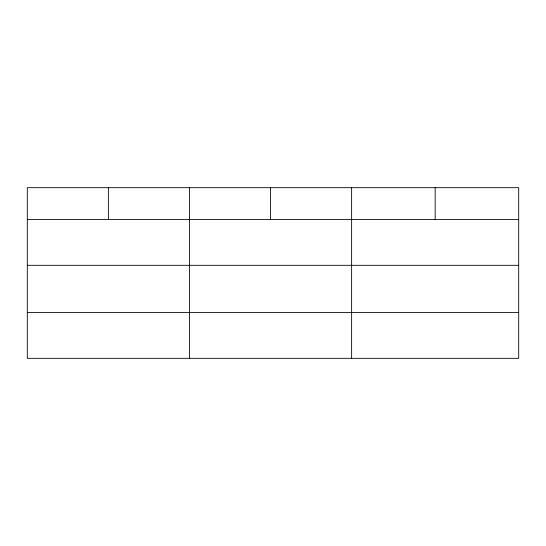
<?xml version="1.0" encoding="UTF-8"?>
<svg xmlns="http://www.w3.org/2000/svg" width="546" height="546" viewBox="0 0 546 546"><rect width="100%" height="100%" fill="white"/><g stroke="black" fill="none" stroke-linecap="round" stroke-linejoin="round"><path stroke-width="0.82" d="M518.7 265.308L518.7 187.674L27.3 187.674L27.3 358.326L518.7 358.326L518.7 265.308L27.3 265.308M27.3 219.492L518.7 219.492M27.3 312.51L518.7 312.51M435.162 187.674L435.162 219.492M351.624 187.674L351.624 358.326M270.543 187.674L270.543 219.492M189.462 187.674L189.462 358.326M108.381 187.674L108.381 219.492"/></g></svg>
